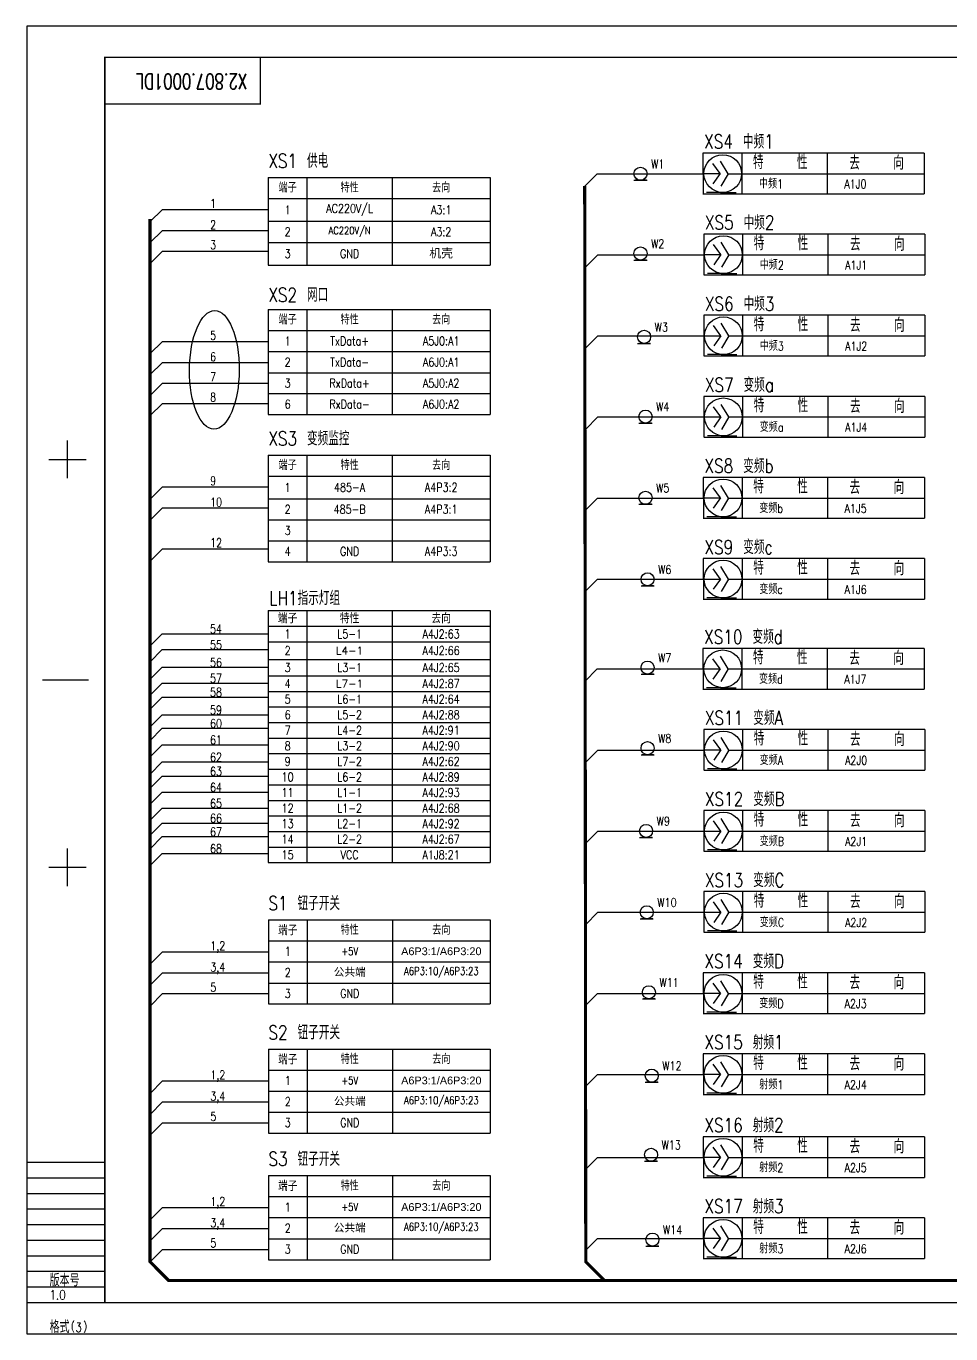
# Model space of a CAD drawing. Header units: millimetres. Extents: x 2141 to 3411, y 907 to 1899.
# Drawn here: x 2141.1 to 2438.2, y 1479 to 1899 of the extents above; entities that cross this region are included whole.
import ezdxf

# ---------------------------------------------------------------- set-up
doc = ezdxf.new("R2010")
doc.units = ezdxf.units.MM
doc.layers.add('1', color=7, linetype='Continuous')
doc.layers.add('粗', color=7, linetype='Continuous')
doc.styles.add('HZ', font='txt', dxfattribs={"width": 0.8, "bigfont": 'HZDX'})
doc.styles.add('L', font='romanc.shx', dxfattribs={"width": 0.8, "bigfont": 'HZDX.shx'})
doc.styles.add('R', font='romanc', dxfattribs={"width": 0.8, "bigfont": 'hzdx'})
doc.styles.get("Standard").update_dxf_attribs({"font": 'arial.ttf'})

# ---------------------------------------------------------------- blocks, each defined once
blk = doc.blocks.new('*T4')
at = {"color": 0, "linetype": 'ByBlock', "lineweight": -2, "transparency": 16777216}
for p, q in [((0, 0), (71.26, 0)), ((0, 0), (0, -28.09)), ((12.43, 0), (12.43, -28.09)), ((39.86, 0), (39.86, -28.09)), ((71.26, 0), (71.26, -28.09)), ((0, -6.73), (71.26, -6.73)), ((0, -14.01), (71.26, -14.01)), ((0, -20.82), (71.26, -20.82)), ((0, -28.09), (71.26, -28.09))]:
    blk.add_line(p, q, dxfattribs=at)
at = {"color": 0, "transparency": 16777216, "attachment_point": 5, "style": 'L'}
for s, insert, char_height, width in [('端子', (6.22, -3.37), 2.8, 9.4315), ('特性 ', (26.14, -3.37), 2.8, 24.4235), ('去向', (55.56, -3.37), 2.8, 28.4001), ('{\\Fromanc|c134;\\C256;AC220V/L}', (26.14, -10.37), 2.8067, 24.4235), ('1', (6.22, -10.37), 2.8, 9.4315), ('A3:1', (55.56, -10.37), 2.807, 28.4001), ('2', (6.22, -17.41), 2.8, 9.4315), ('{\\H0.875x;\\C256;AC220V/N}', (26.14, -17.41), 2.8, 24.4235), ('A3:2', (55.56, -17.41), 2.807, 28.4001), ('3', (6.22, -24.45), 2.8, 9.4315), ('GND', (26.14, -24.45), 2.8, 24.4235)]:
    blk.add_mtext(s, dxfattribs=dict(at, insert=insert, char_height=char_height, width=width))
at = {"color": 0, "transparency": 16777216, "insert": (55.56, -24.45), "char_height": 2.8, "width": 28.4001, "attachment_point": 5}
blk.add_mtext('{\\fSimSun|b0|i0|c134|p2;机壳}', dxfattribs=at)
blk = doc.blocks.new('*T8')
at = {"color": 0, "linetype": 'ByBlock', "lineweight": -2, "transparency": 16777216}
for p, q in [((0, 0), (71.26, 0)), ((0, 0), (0, -33.74)), ((12.43, 0), (12.43, -33.74)), ((39.86, 0), (39.86, -33.74)), ((71.26, 0), (71.26, -33.74)), ((0, -6.73), (71.26, -6.73)), ((0, -13.47), (71.26, -13.47)), ((0, -20.28), (71.26, -20.28)), ((0, -27.01), (71.26, -27.01)), ((0, -33.74), (71.26, -33.74))]:
    blk.add_line(p, q, dxfattribs=at)
at = {"color": 0, "transparency": 16777216, "attachment_point": 5, "style": 'L'}
for s, insert, char_height, width in [('端子', (6.22, -3.37), 2.8, 9.4315), ('特性 ', (26.14, -3.37), 2.8, 24.4235), ('去向', (55.56, -3.37), 2.8, 28.4001), ('1', (6.22, -10.1), 2.8, 9.4315), ('TxData+', (26.14, -10.1), 2.8, 24.4235), ('A5J0:A1', (55.56, -10.1), 2.807, 28.4001), ('2', (6.22, -16.87), 2.8, 9.4315), ('{\\C256;TxData-}', (26.14, -16.87), 2.8067, 24.4235), ('A6J0:A1', (55.56, -16.87), 2.807, 28.4001), ('3', (6.22, -23.64), 2.8, 9.4315), ('RxData+', (26.14, -23.64), 2.8, 24.4235), ('A5J0:A2', (55.56, -23.64), 2.8, 28.4001), ('6', (6.22, -30.38), 2.8, 9.4315), ('{\\C256;RxData-}', (26.14, -30.38), 2.8067, 24.4235), ('A6J0:A2', (55.56, -30.38), 2.8, 28.4001)]:
    blk.add_mtext(s, dxfattribs=dict(at, insert=insert, char_height=char_height, width=width))
blk = doc.blocks.new('*T9')
at = {"color": 0, "linetype": 'ByBlock', "lineweight": -2, "transparency": 16777216}
for p, q in [((0, 0), (71.26, 0)), ((0, 0), (0, -34.29)), ((12.43, 0), (12.43, -34.29)), ((39.86, 0), (39.86, -34.29)), ((71.26, 0), (71.26, -34.29)), ((0, -6.73), (71.26, -6.73)), ((0, -14.01), (71.26, -14.01)), ((0, -20.82), (71.26, -20.82)), ((0, -27.55), (71.26, -27.55)), ((0, -34.29), (71.26, -34.29))]:
    blk.add_line(p, q, dxfattribs=at)
at = {"color": 0, "transparency": 16777216, "attachment_point": 5, "style": 'L'}
for s, insert, char_height, width in [('端子', (6.22, -3.37), 2.8, 9.4315), ('特性 ', (26.14, -3.37), 2.8, 24.4235), ('去向', (55.56, -3.37), 2.8, 28.4001), ('1', (6.22, -10.37), 2.8, 9.4315), ('{\\C256;485-A}', (26.14, -10.37), 2.8067, 24.4235), ('A4P3:2', (55.56, -10.37), 2.807, 28.4001), ('2', (6.22, -17.41), 2.8, 9.4315), ('{\\C256;485-B}', (26.14, -17.41), 2.8067, 24.4235), ('A4P3:1', (55.56, -17.41), 2.807, 28.4001), ('3', (6.22, -24.19), 2.8, 9.4315), ('4', (6.22, -30.92), 2.8, 9.4315), ('{\\C256;GND}', (26.14, -30.92), 2.8067, 24.4235), ('A4P3:3', (55.56, -30.92), 2.8, 28.4001)]:
    blk.add_mtext(s, dxfattribs=dict(at, insert=insert, char_height=char_height, width=width))
blk = doc.blocks.new('*T10')
at = {"color": 0, "linetype": 'ByBlock', "lineweight": -2, "transparency": 16777216}
for p, q in [((0, 0), (71.26, 0)), ((0, 0), (0, -27.01)), ((12.43, 0), (12.43, -27.01)), ((39.86, 0), (39.86, -27.01)), ((71.26, 0), (71.26, -27.01)), ((0, -6.73), (71.26, -6.73)), ((0, -13.47), (71.26, -13.47)), ((0, -20.28), (71.26, -20.28)), ((0, -27.01), (71.26, -27.01))]:
    blk.add_line(p, q, dxfattribs=at)
at = {"color": 0, "transparency": 16777216, "attachment_point": 5, "style": 'L'}
for s, insert, char_height, width in [('{\\fSimSun|b0|i0|c134|p2;端子}', (6.22, -3.37), 2.8, 9.4315), ('特性 ', (26.14, -3.37), 2.8, 24.4235), ('去向', (55.56, -3.37), 2.8, 28.4001), ('1', (6.22, -10.1), 2.8, 9.4315), ('{\\H0.875x;\\C256;+5V}', (26.14, -10.1), 2.8, 24.4235), ('2', (6.22, -16.87), 2.8, 9.4315), ('A6P3:10/A6P3:23', (55.56, -16.87), 2.5, 28.4001), ('3', (6.22, -23.64), 2.8, 9.4315), ('GND', (26.14, -23.64), 2.8, 24.4235)]:
    blk.add_mtext(s, dxfattribs=dict(at, insert=insert, char_height=char_height, width=width))
at = {"color": 0, "transparency": 16777216, "char_height": 2.5, "attachment_point": 5}
for s, insert, width in [('A6P3:1/A6P3:20', (55.56, -10.1), 28.4001), ('{\\fSimSun|b0|i0|c134|p2;\\C256;公共端}', (26.14, -16.87), 24.4235)]:
    blk.add_mtext(s, dxfattribs=dict(at, insert=insert, width=width))
blk = doc.blocks.new('*T13')
at = {"color": 0, "linetype": 'ByBlock', "lineweight": -2, "transparency": 16777216}
for p, q in [((0, 0), (71.26, 0)), ((0, 0), (0, -27.01)), ((12.43, 0), (12.43, -27.01)), ((39.86, 0), (39.86, -27.01)), ((71.26, 0), (71.26, -27.01)), ((0, -6.73), (71.26, -6.73)), ((0, -13.47), (71.26, -13.47)), ((0, -20.28), (71.26, -20.28)), ((0, -27.01), (71.26, -27.01))]:
    blk.add_line(p, q, dxfattribs=at)
at = {"color": 0, "transparency": 16777216, "attachment_point": 5, "style": 'L'}
for s, insert, char_height, width in [('{\\fSimSun|b0|i0|c134|p2;端子}', (6.22, -3.37), 2.8, 9.4315), ('特性 ', (26.14, -3.37), 2.8, 24.4235), ('去向', (55.56, -3.37), 2.8, 28.4001), ('1', (6.22, -10.1), 2.8, 9.4315), ('{\\H0.875x;\\C256;+5V}', (26.14, -10.1), 2.8, 24.4235), ('2', (6.22, -16.87), 2.8, 9.4315), ('A6P3:10/A6P3:23', (55.56, -16.87), 2.5, 28.4001), ('3', (6.22, -23.64), 2.8, 9.4315), ('GND', (26.14, -23.64), 2.8, 24.4235)]:
    blk.add_mtext(s, dxfattribs=dict(at, insert=insert, char_height=char_height, width=width))
at = {"color": 0, "transparency": 16777216, "char_height": 2.5, "attachment_point": 5}
for s, insert, width in [('A6P3:1/A6P3:20', (55.56, -10.1), 28.4001), ('{\\fSimSun|b0|i0|c134|p2;\\C256;公共端}', (26.14, -16.87), 24.4235)]:
    blk.add_mtext(s, dxfattribs=dict(at, insert=insert, width=width))
blk = doc.blocks.new('*T14')
at = {"color": 0, "linetype": 'ByBlock', "lineweight": -2, "transparency": 16777216}
for p, q in [((0, 0), (71.26, 0)), ((0, 0), (0, -27.01)), ((12.43, 0), (12.43, -27.01)), ((39.86, 0), (39.86, -27.01)), ((71.26, 0), (71.26, -27.01)), ((0, -6.73), (71.26, -6.73)), ((0, -13.47), (71.26, -13.47)), ((0, -20.28), (71.26, -20.28)), ((0, -27.01), (71.26, -27.01))]:
    blk.add_line(p, q, dxfattribs=at)
at = {"color": 0, "transparency": 16777216, "attachment_point": 5, "style": 'L'}
for s, insert, char_height, width in [('{\\fSimSun|b0|i0|c134|p2;端子}', (6.22, -3.37), 2.8, 9.4315), ('特性 ', (26.14, -3.37), 2.8, 24.4235), ('去向', (55.56, -3.37), 2.8, 28.4001), ('1', (6.22, -10.1), 2.8, 9.4315), ('{\\H0.875x;\\C256;+5V}', (26.14, -10.1), 2.8, 24.4235), ('2', (6.22, -16.87), 2.8, 9.4315), ('A6P3:10/A6P3:23', (55.56, -16.87), 2.5, 28.4001), ('3', (6.22, -23.64), 2.8, 9.4315), ('GND', (26.14, -23.64), 2.8, 24.4235)]:
    blk.add_mtext(s, dxfattribs=dict(at, insert=insert, char_height=char_height, width=width))
at = {"color": 0, "transparency": 16777216, "char_height": 2.5, "attachment_point": 5}
for s, insert, width in [('A6P3:1/A6P3:20', (55.56, -10.1), 28.4001), ('{\\fSimSun|b0|i0|c134|p2;\\C256;公共端}', (26.14, -16.87), 24.4235)]:
    blk.add_mtext(s, dxfattribs=dict(at, insert=insert, width=width))
blk = doc.blocks.new('*T19')
at = {"layer": '粗', "color": 0, "linetype": 'ByBlock', "lineweight": -2, "transparency": 16777216}
for p, q in [((0, 0), (71.26, 0)), ((0, 0), (0, -80.93)), ((12.43, 0), (12.43, -80.93)), ((39.86, 0), (39.86, -80.93)), ((71.26, 0), (71.26, -80.93)), ((0, -5), (71.26, -5)), ((0, -10), (71.26, -10)), ((0, -15.65), (71.26, -15.65)), ((0, -20.93), (71.26, -20.93)), ((0, -25.93), (71.26, -25.93)), ((0, -30.93), (71.26, -30.93)), ((0, -35.93), (71.26, -35.93)), ((0, -40.93), (71.26, -40.93)), ((0, -45.93), (71.26, -45.93)), ((0, -50.93), (71.26, -50.93)), ((0, -55.93), (71.26, -55.93)), ((0, -60.93), (71.26, -60.93)), ((0, -65.93), (71.26, -65.93)), ((0, -70.93), (71.26, -70.93)), ((0, -75.93), (71.26, -75.93)), ((0, -80.93), (71.26, -80.93))]:
    blk.add_line(p, q, dxfattribs=at)
at = {"layer": '粗', "color": 0, "transparency": 16777216, "attachment_point": 5, "style": 'L'}
for s, insert, char_height, width in [('{\\fSimSun|b0|i0|c134|p2;端子}', (6.22, -2.5), 2.8067, 11.4315), ('{\\fSimSun|b0|i0|c134|p2;特性}', (26.14, -2.5), 2.8067, 26.4235), ('{\\fSimSun|b0|i0|c134|p2;去向}', (55.56, -2.5), 2.8067, 30.4001), ('1', (6.22, -7.5), 2.81, 11.4315), ('L5-1', (26.14, -7.5), 2.807, 26.4235), ('A4J2:63', (55.56, -7.5), 2.8, 30.4001), ('2', (6.22, -12.83), 2.81, 11.4315), ('A4J2:66', (55.56, -12.83), 2.807, 30.4001), ('3', (6.22, -18.29), 2.81, 11.4315), ('L3-1', (26.14, -18.29), 2.807, 26.4235), ('A4J2:65', (55.56, -18.29), 2.8, 30.4001), ('4', (6.22, -23.43), 2.81, 11.4315), ('A4J2:87', (55.56, -23.43), 2.807, 30.4001), ('5', (6.22, -28.43), 2.81, 11.4315), ('L6-1', (26.14, -28.43), 2.807, 26.4235), ('A4J2:64', (55.56, -28.43), 2.807, 30.4001), ('6', (6.22, -33.43), 2.81, 11.4315), ('L5-2', (26.14, -33.43), 2.807, 26.4235), ('A4J2:88', (55.56, -33.43), 2.807, 30.4001), ('7', (6.22, -38.43), 2.81, 11.4315), ('L4-2', (26.14, -38.43), 2.807, 26.4235), ('A4J2:91', (55.56, -38.43), 2.807, 30.4001), ('8', (6.22, -43.43), 2.81, 11.4315), ('L3-2', (26.14, -43.43), 2.807, 26.4235), ('A4J2:90', (55.56, -43.43), 2.807, 30.4001), ('9', (6.22, -48.43), 2.81, 11.4315), ('L7-2', (26.14, -48.43), 2.807, 26.4235), ('A4J2:62', (55.56, -48.43), 2.807, 30.4001), ('10', (6.22, -53.43), 2.807, 11.4315), ('L6-2', (26.14, -53.43), 2.807, 26.4235), ('A4J2:89', (55.56, -53.43), 2.807, 30.4001), ('11', (6.22, -58.43), 2.807, 11.4315), ('L1-1', (26.14, -58.43), 2.807, 26.4235), ('A4J2:93', (55.56, -58.43), 2.807, 30.4001), ('12', (6.22, -63.43), 2.807, 11.4315), ('L1-2', (26.14, -63.43), 2.807, 26.4235), ('A4J2:68', (55.56, -63.43), 2.807, 30.4001), ('13', (6.22, -68.43), 2.807, 11.4315), ('L2-1', (26.14, -68.43), 2.807, 26.4235), ('A4J2:92', (55.56, -68.43), 2.807, 30.4001), ('14', (6.22, -73.43), 2.807, 11.4315), ('L2-2', (26.14, -73.43), 2.807, 26.4235), ('A4J2:67', (55.56, -73.43), 2.807, 30.4001), ('15', (6.22, -78.43), 2.807, 11.4315), ('VCC', (26.14, -78.43), 2.807, 26.4235), ('A1J8:21', (55.56, -78.43), 2.807, 30.4001)]:
    blk.add_mtext(s, dxfattribs=dict(at, insert=insert, char_height=char_height, width=width))
at = {"layer": '粗', "color": 0, "transparency": 16777216, "char_height": 2.45, "width": 26.4235, "attachment_point": 5}
for s, insert in [('{\\Fromanc|c134;L4-1}', (26.14, -12.83)), ('{\\Fromanc|c134;L7-1}', (26.14, -23.43))]:
    blk.add_mtext(s, dxfattribs=dict(at, insert=insert))

msp = doc.modelspace()

# ---------------------------------------------------------------- linework, layer by layer
for p, q in [((2429.598, 1858.191), (2358.562, 1858.191)), ((2358.572, 1858.191), (2358.632, 1845.179)), ((2371.034, 1858.191), (2371.034, 1845.142)), ((2398.457, 1858.191), (2398.457, 1845.142)), ((2429.598, 1858.191), (2429.598, 1845.142)), ((2364.126, 1851.621), (2361.72, 1854.876)), ((2366.666, 1851.579), (2364.197, 1855.638)), ((2324.566, 1851.582), (2358.602, 1851.582)), ((2336.399, 1849.473), (2340.6, 1849.473)), ((2340.432, 1849.473), (2336.809, 1849.473)), ((2338.501, 1849.473), (2340.432, 1849.473)), ((2358.602, 1851.621), (2364.126, 1851.621)), ((2364.126, 1851.621), (2361.775, 1848.333)), ((2366.666, 1851.579), (2364.283, 1847.598)), ((2366.666, 1851.579), (2429.598, 1851.579)), ((2358.562, 1845.142), (2429.598, 1845.142)), ((2184.857, 1840.11), (2218.894, 1840.11)), ((2184.857, 1833.376), (2218.894, 1833.376)), ((2429.83, 1832.145), (2358.794, 1832.145)), ((2358.803, 1832.145), (2358.864, 1819.134)), ((2371.265, 1832.145), (2371.265, 1819.097)), ((2398.689, 1832.145), (2398.689, 1819.097)), ((2429.83, 1832.145), (2429.83, 1819.097)), ((2364.358, 1825.576), (2361.952, 1828.83)), ((2366.897, 1825.534), (2364.429, 1829.593)), ((2184.857, 1826.643), (2218.894, 1826.643)), ((2324.798, 1825.537), (2358.834, 1825.537)), ((2336.399, 1823.853), (2340.6, 1823.853)), ((2340.432, 1823.853), (2336.809, 1823.853)), ((2338.501, 1823.853), (2340.432, 1823.853)), ((2358.834, 1825.576), (2364.358, 1825.576)), ((2364.358, 1825.576), (2362.006, 1822.288)), ((2366.897, 1825.534), (2364.515, 1821.552)), ((2366.897, 1825.534), (2429.83, 1825.534)), ((2358.794, 1819.097), (2429.83, 1819.097)), ((2429.83, 1806.1), (2358.794, 1806.1)), ((2358.803, 1806.1), (2358.864, 1793.089)), ((2371.265, 1806.1), (2371.265, 1793.052)), ((2398.689, 1806.1), (2398.689, 1793.052)), ((2429.83, 1806.1), (2429.83, 1793.052)), ((2364.358, 1799.531), (2361.952, 1802.785)), ((2366.897, 1799.489), (2364.429, 1803.548)), ((2184.857, 1797.723), (2218.894, 1797.723)), ((2324.798, 1799.492), (2358.834, 1799.492)), ((2358.834, 1799.531), (2364.358, 1799.531)), ((2364.358, 1799.531), (2362.006, 1796.243)), ((2366.897, 1799.489), (2364.515, 1795.507)), ((2366.897, 1799.489), (2429.83, 1799.489)), ((2337.544, 1797.089), (2341.745, 1797.089)), ((2341.577, 1797.089), (2337.954, 1797.089)), ((2339.645, 1797.089), (2341.577, 1797.089)), ((2184.857, 1790.99), (2218.894, 1790.99)), ((2358.794, 1793.052), (2429.83, 1793.052)), ((2184.857, 1784.257), (2218.894, 1784.257)), ((2184.857, 1777.796), (2218.894, 1777.796)), ((2429.83, 1780.053), (2358.794, 1780.053)), ((2358.803, 1780.053), (2358.864, 1767.041)), ((2364.358, 1773.483), (2361.952, 1776.738)), ((2366.897, 1773.442), (2364.429, 1777.501)), ((2371.265, 1780.053), (2371.265, 1767.004)), ((2398.689, 1780.053), (2398.689, 1767.004)), ((2429.83, 1780.053), (2429.83, 1767.004)), ((2324.798, 1773.444), (2358.834, 1773.444)), ((2358.834, 1773.483), (2364.358, 1773.483)), ((2364.358, 1773.483), (2362.006, 1770.196)), ((2366.897, 1773.442), (2364.515, 1769.46)), ((2366.897, 1773.442), (2429.83, 1773.442)), ((2338.002, 1771.468), (2342.203, 1771.468)), ((2342.034, 1771.468), (2338.412, 1771.468)), ((2340.103, 1771.468), (2342.034, 1771.468)), ((2358.794, 1767.004), (2429.83, 1767.004)), ((2429.695, 1754.005), (2358.658, 1754.005)), ((2358.668, 1754.005), (2358.729, 1740.993)), ((2366.762, 1747.394), (2364.294, 1751.453)), ((2371.13, 1754.005), (2371.13, 1740.956)), ((2398.554, 1754.005), (2398.554, 1740.956)), ((2429.695, 1754.005), (2429.695, 1740.956)), ((2184.857, 1750.978), (2218.894, 1750.978)), ((2324.662, 1747.396), (2358.699, 1747.396)), ((2358.699, 1747.435), (2364.222, 1747.435)), ((2364.222, 1747.435), (2361.816, 1750.69)), ((2364.222, 1747.435), (2361.871, 1744.147)), ((2366.762, 1747.394), (2364.379, 1743.412)), ((2366.762, 1747.394), (2429.695, 1747.394)), ((2184.857, 1744.245), (2218.894, 1744.245)), ((2338.002, 1745.391), (2342.203, 1745.391)), ((2342.034, 1745.391), (2338.412, 1745.391)), ((2340.103, 1745.391), (2342.034, 1745.391)), ((2358.658, 1740.956), (2429.695, 1740.956)), ((2184.857, 1731.051), (2218.894, 1731.051)), ((2429.695, 1727.958), (2358.658, 1727.958)), ((2358.668, 1727.958), (2358.729, 1714.946)), ((2371.13, 1727.958), (2371.13, 1714.909)), ((2398.554, 1727.958), (2398.554, 1714.909)), ((2429.695, 1727.958), (2429.695, 1714.909)), ((2364.222, 1721.388), (2361.816, 1724.643)), ((2366.762, 1721.347), (2364.294, 1725.406)), ((2324.662, 1721.349), (2358.699, 1721.349)), ((2338.681, 1719.205), (2342.883, 1719.205)), ((2342.714, 1719.205), (2339.092, 1719.205)), ((2340.783, 1719.205), (2342.714, 1719.205)), ((2358.699, 1721.388), (2364.222, 1721.388)), ((2364.222, 1721.388), (2361.871, 1718.1)), ((2366.762, 1721.347), (2364.379, 1717.365)), ((2366.762, 1721.347), (2429.695, 1721.347)), ((2358.658, 1714.909), (2429.695, 1714.909)), ((2184.84, 1703.811), (2218.877, 1703.811)), ((2184.84, 1698.723), (2218.877, 1698.723)), ((2429.598, 1699.12), (2358.562, 1699.12)), ((2358.572, 1699.12), (2358.632, 1686.108)), ((2371.034, 1699.12), (2371.034, 1686.071)), ((2398.457, 1699.12), (2398.457, 1686.071)), ((2429.598, 1699.12), (2429.598, 1686.071)), ((2184.84, 1693.074), (2218.877, 1693.074)), ((2364.126, 1692.55), (2361.72, 1695.805)), ((2366.666, 1692.509), (2364.197, 1696.568)), ((2324.566, 1692.511), (2358.602, 1692.511)), ((2338.681, 1690.84), (2342.883, 1690.84)), ((2342.714, 1690.84), (2339.092, 1690.84)), ((2340.783, 1690.84), (2342.714, 1690.84)), ((2358.602, 1692.55), (2364.126, 1692.55)), ((2364.126, 1692.55), (2361.775, 1689.263)), ((2366.666, 1692.509), (2364.283, 1688.527)), ((2366.666, 1692.509), (2429.598, 1692.509)), ((2184.84, 1687.964), (2218.877, 1687.964)), ((2358.562, 1686.071), (2429.598, 1686.071)), ((2184.84, 1683.491), (2218.877, 1683.491)), ((2184.84, 1677.784), (2218.877, 1677.784)), ((2184.84, 1673.471), (2218.877, 1673.471)), ((2429.83, 1673.075), (2358.794, 1673.075)), ((2358.803, 1673.075), (2358.864, 1660.063)), ((2371.265, 1673.075), (2371.265, 1660.026)), ((2398.689, 1673.075), (2398.689, 1660.026)), ((2429.83, 1673.075), (2429.83, 1660.026)), ((2184.84, 1668.176), (2218.877, 1668.176)), ((2364.358, 1666.505), (2361.952, 1669.76)), ((2366.897, 1666.464), (2364.429, 1670.523)), ((2324.798, 1666.466), (2358.834, 1666.466)), ((2338.657, 1664.971), (2342.859, 1664.971)), ((2342.69, 1664.971), (2339.068, 1664.971)), ((2340.759, 1664.971), (2342.69, 1664.971)), ((2358.834, 1666.505), (2364.358, 1666.505)), ((2364.358, 1666.505), (2362.006, 1663.217)), ((2366.897, 1666.464), (2364.515, 1662.482)), ((2366.897, 1666.464), (2429.83, 1666.464)), ((2184.84, 1662.643), (2218.877, 1662.643)), ((2358.794, 1660.026), (2429.83, 1660.026)), ((2184.84, 1658.081), (2218.877, 1658.081)), ((2184.84, 1652.955), (2218.877, 1652.955)), ((2184.84, 1647.825), (2218.877, 1647.825)), ((2429.83, 1647.03), (2358.794, 1647.03)), ((2358.803, 1647.03), (2358.864, 1634.018)), ((2371.265, 1647.03), (2371.265, 1633.981)), ((2398.689, 1647.03), (2398.689, 1633.981)), ((2429.83, 1647.03), (2429.83, 1633.981)), ((2184.84, 1643.034), (2218.877, 1643.034)), ((2364.358, 1640.46), (2361.952, 1643.715)), ((2366.897, 1640.419), (2364.429, 1644.478)), ((2184.84, 1638.654), (2218.877, 1638.654)), ((2324.798, 1640.421), (2358.834, 1640.421)), ((2338.194, 1638.396), (2342.396, 1638.396)), ((2342.227, 1638.396), (2338.605, 1638.396)), ((2340.296, 1638.396), (2342.227, 1638.396)), ((2358.834, 1640.46), (2364.358, 1640.46)), ((2364.358, 1640.46), (2362.006, 1637.172)), ((2366.897, 1640.419), (2364.515, 1636.437)), ((2366.897, 1640.419), (2429.83, 1640.419)), ((2358.794, 1633.981), (2429.83, 1633.981)), ((2184.84, 1633.259), (2218.877, 1633.259)), ((2429.83, 1620.983), (2358.794, 1620.983)), ((2358.803, 1620.983), (2358.864, 1607.971)), ((2364.358, 1614.413), (2361.952, 1617.668)), ((2366.897, 1614.371), (2364.429, 1618.43)), ((2371.265, 1620.983), (2371.265, 1607.934)), ((2398.689, 1620.983), (2398.689, 1607.934)), ((2429.83, 1620.983), (2429.83, 1607.934)), ((2324.798, 1614.374), (2358.834, 1614.374)), ((2358.834, 1614.413), (2364.358, 1614.413)), ((2364.358, 1614.413), (2362.006, 1611.125)), ((2366.897, 1614.371), (2364.515, 1610.389)), ((2366.897, 1614.371), (2429.83, 1614.371)), ((2338.414, 1612.263), (2342.615, 1612.263)), ((2342.447, 1612.263), (2338.824, 1612.263)), ((2340.516, 1612.263), (2342.447, 1612.263)), ((2358.794, 1607.934), (2429.83, 1607.934)), ((2184.903, 1601.695), (2218.94, 1601.695)), ((2184.903, 1594.962), (2218.94, 1594.962)), ((2429.695, 1594.934), (2358.658, 1594.934)), ((2358.668, 1594.934), (2358.729, 1581.923)), ((2366.762, 1588.323), (2364.294, 1592.382)), ((2371.13, 1594.934), (2371.13, 1581.886)), ((2398.554, 1594.934), (2398.554, 1581.886)), ((2429.695, 1594.934), (2429.695, 1581.886)), ((2184.903, 1588.228), (2218.94, 1588.228)), ((2324.662, 1588.326), (2358.699, 1588.326)), ((2358.699, 1588.365), (2364.222, 1588.365)), ((2364.222, 1588.365), (2361.816, 1591.619)), ((2364.222, 1588.365), (2361.871, 1585.077)), ((2366.762, 1588.323), (2364.379, 1584.341)), ((2366.762, 1588.323), (2429.695, 1588.323)), ((2339.096, 1586.588), (2343.298, 1586.588)), ((2343.129, 1586.588), (2339.507, 1586.588)), ((2341.198, 1586.588), (2343.129, 1586.588)), ((2358.658, 1581.886), (2429.695, 1581.886)), ((2429.695, 1568.887), (2358.658, 1568.887)), ((2358.668, 1568.887), (2358.729, 1555.876)), ((2371.13, 1568.887), (2371.13, 1555.838)), ((2398.554, 1568.887), (2398.554, 1555.838)), ((2429.695, 1568.887), (2429.695, 1555.838)), ((2364.222, 1562.317), (2361.816, 1565.572)), ((2366.762, 1562.276), (2364.294, 1566.335)), ((2184.903, 1560.201), (2218.94, 1560.201)), ((2324.662, 1562.279), (2358.699, 1562.279)), ((2340.008, 1559.782), (2344.21, 1559.782)), ((2344.041, 1559.782), (2340.419, 1559.782)), ((2342.11, 1559.782), (2344.041, 1559.782)), ((2358.699, 1562.317), (2364.222, 1562.317)), ((2364.222, 1562.317), (2361.871, 1559.03)), ((2366.762, 1562.276), (2364.379, 1558.294)), ((2366.762, 1562.276), (2429.695, 1562.276)), ((2358.658, 1555.838), (2429.695, 1555.838)), ((2184.903, 1553.467), (2218.94, 1553.467)), ((2184.903, 1546.734), (2218.94, 1546.734)), ((2429.695, 1542.261), (2358.658, 1542.261)), ((2358.668, 1542.261), (2358.729, 1529.249)), ((2371.13, 1542.261), (2371.13, 1529.212)), ((2398.554, 1542.261), (2398.554, 1529.212)), ((2429.695, 1542.261), (2429.695, 1529.212)), ((2364.222, 1535.691), (2361.816, 1538.946)), ((2366.762, 1535.65), (2364.294, 1539.708)), ((2324.662, 1535.652), (2358.699, 1535.652)), ((2339.779, 1534.39), (2343.981, 1534.39)), ((2343.812, 1534.39), (2340.19, 1534.39)), ((2341.881, 1534.39), (2343.812, 1534.39)), ((2358.699, 1535.691), (2364.222, 1535.691)), ((2364.222, 1535.691), (2361.871, 1532.403)), ((2366.762, 1535.65), (2364.379, 1531.668)), ((2366.762, 1535.65), (2429.695, 1535.65)), ((2358.658, 1529.212), (2429.695, 1529.212)), ((2184.903, 1519.558), (2218.94, 1519.558)), ((2429.695, 1516.213), (2358.658, 1516.213)), ((2358.668, 1516.213), (2358.729, 1503.202)), ((2371.13, 1516.213), (2371.13, 1503.165)), ((2398.554, 1516.213), (2398.554, 1503.165)), ((2429.695, 1516.213), (2429.695, 1503.165)), ((2184.903, 1512.825), (2218.94, 1512.825)), ((2364.222, 1509.644), (2361.816, 1512.898)), ((2366.762, 1509.602), (2364.294, 1513.661)), ((2324.662, 1509.605), (2358.699, 1509.605)), ((2358.699, 1509.644), (2364.222, 1509.644)), ((2364.222, 1509.644), (2361.871, 1506.356)), ((2366.762, 1509.602), (2364.379, 1505.62)), ((2366.762, 1509.602), (2429.695, 1509.602)), ((2184.903, 1506.091), (2218.94, 1506.091)), ((2340.231, 1507.128), (2344.433, 1507.128)), ((2344.264, 1507.128), (2340.642, 1507.128)), ((2342.333, 1507.128), (2344.264, 1507.128)), ((2358.658, 1503.165), (2429.695, 1503.165))]:
    msp.add_line(p, q)
at = {"color": 7}
for p, q in [((2324.566, 1851.582), (2320.566, 1847.582)), ((2184.857, 1840.11), (2180.857, 1836.11)), ((2184.857, 1833.376), (2180.857, 1829.376)), ((2184.857, 1826.643), (2180.857, 1822.643)), ((2324.798, 1825.537), (2320.798, 1821.537)), ((2184.857, 1797.723), (2180.857, 1793.723)), ((2324.798, 1799.492), (2320.798, 1795.492)), ((2184.857, 1790.99), (2180.857, 1786.99)), ((2184.857, 1784.257), (2180.857, 1780.257)), ((2184.857, 1777.796), (2180.857, 1773.796)), ((2324.798, 1773.444), (2320.798, 1769.444)), ((2154.246, 1765.91), (2154.246, 1753.747)), ((2148.391, 1759.828), (2160.335, 1759.828)), ((2184.857, 1750.978), (2180.857, 1746.978)), ((2324.662, 1747.396), (2320.662, 1743.396)), ((2184.857, 1744.245), (2180.857, 1740.245)), ((2184.857, 1731.051), (2180.857, 1727.051)), ((2324.662, 1721.349), (2320.662, 1717.349)), ((2184.84, 1703.811), (2180.84, 1699.811)), ((2184.84, 1698.723), (2180.84, 1694.723)), ((2184.84, 1693.074), (2180.84, 1689.074)), ((2146.315, 1689.051), (2161.111, 1689.051)), ((2324.566, 1692.511), (2320.566, 1688.511)), ((2184.84, 1687.964), (2180.84, 1683.964)), ((2184.84, 1683.491), (2180.84, 1679.491)), ((2184.84, 1677.784), (2180.84, 1673.784)), ((2184.84, 1673.471), (2180.84, 1669.471)), ((2184.84, 1668.176), (2180.84, 1664.176)), ((2324.798, 1666.466), (2320.798, 1662.466)), ((2184.84, 1662.643), (2180.84, 1658.643)), ((2184.84, 1658.081), (2180.84, 1654.081)), ((2184.84, 1652.955), (2180.84, 1648.955)), ((2184.84, 1647.825), (2180.84, 1643.825)), ((2184.84, 1643.033), (2180.84, 1639.033)), ((2184.84, 1638.654), (2180.84, 1634.654)), ((2324.798, 1640.421), (2320.798, 1636.421)), ((2154.246, 1634.891), (2154.246, 1622.728)), ((2184.84, 1633.259), (2180.84, 1629.259)), ((2148.391, 1628.81), (2160.335, 1628.81)), ((2324.798, 1614.374), (2320.798, 1610.374)), ((2184.903, 1601.695), (2180.903, 1597.695)), ((2184.903, 1594.962), (2180.903, 1590.962)), ((2184.903, 1588.228), (2180.903, 1584.228)), ((2324.662, 1588.326), (2320.662, 1584.326)), ((2184.903, 1560.201), (2180.903, 1556.201)), ((2324.662, 1562.279), (2320.662, 1558.279)), ((2184.903, 1553.467), (2180.903, 1549.467)), ((2184.903, 1546.734), (2180.903, 1542.734)), ((2166.341, 1533.965), (2141.341, 1533.965)), ((2324.662, 1535.652), (2320.662, 1531.652)), ((2166.341, 1528.949), (2141.341, 1528.949)), ((2166.341, 1523.965), (2141.341, 1523.965)), ((2166.341, 1518.965), (2141.341, 1518.965)), ((2184.903, 1519.558), (2180.903, 1515.558)), ((2166.341, 1513.949), (2141.341, 1513.949)), ((2184.903, 1512.825), (2180.903, 1508.825)), ((2166.341, 1508.965), (2141.341, 1508.965)), ((2324.662, 1509.605), (2320.662, 1505.605)), ((2166.341, 1503.965), (2141.341, 1503.965)), ((2166.341, 1503.965), (2166.341, 1503.965)), ((2184.903, 1506.091), (2180.903, 1502.091)), ((2166.341, 1498.949), (2141.341, 1498.949)), ((2166.341, 1493.965), (2141.341, 1493.965))]:
    msp.add_line(p, q, dxfattribs=at)
msp.add_lwpolyline([(2735.341, 1478.965), (2735.341, 1898.965), (2141.341, 1898.965), (2141.341, 1478.965)], close=True, dxfattribs=at)
at = {"color": 7, "const_width": 0.5}
msp.add_lwpolyline([(2725.341, 1488.965), (2725.341, 1888.965), (2166.341, 1888.965), (2166.341, 1488.965)], close=True, dxfattribs=at)
for points in [[(2216.341, 1888.965), (2216.341, 1873.965), (2166.341, 1873.965)], [(2166.723, 1488.967), (2141.341, 1488.967)]]:
    msp.add_lwpolyline(points, dxfattribs=at)
for centre in [(2338.5, 1851.574), (2338.5, 1825.954), (2339.645, 1799.189), (2340.103, 1773.569), (2340.103, 1747.491), (2340.782, 1721.306), (2340.782, 1692.941), (2340.759, 1667.071), (2340.295, 1640.497), (2340.515, 1614.364), (2341.198, 1588.689), (2342.11, 1561.883), (2341.881, 1536.491), (2342.333, 1509.228)]:
    msp.add_circle(centre, 2.101)
msp.add_ellipse((2201.567, 1788.56), major_axis=(0.127, 19.056), ratio=0.4196001)
at = {"color": 7}
msp.add_trace([(2166.205, 1489.033), (2166.205, 1488.733), (2166.723, 1489.033), (2166.723, 1488.733)], dxfattribs=at)
at = {"layer": '1', "linetype": 'Continuous'}
for p, q in [((2364.744, 1845.56), (2359.746, 1845.56)), ((2364.232, 1845.56), (2369.23, 1845.56)), ((2364.975, 1819.515), (2359.977, 1819.515)), ((2364.464, 1819.515), (2369.462, 1819.515)), ((2364.975, 1793.47), (2359.977, 1793.47)), ((2364.464, 1793.47), (2369.462, 1793.47)), ((2364.975, 1767.423), (2359.977, 1767.423)), ((2364.464, 1767.423), (2369.462, 1767.423)), ((2364.84, 1741.375), (2359.842, 1741.375)), ((2364.328, 1741.375), (2369.326, 1741.375)), ((2364.84, 1715.328), (2359.842, 1715.328)), ((2364.328, 1715.328), (2369.326, 1715.328)), ((2364.744, 1686.49), (2359.746, 1686.49)), ((2364.232, 1686.49), (2369.23, 1686.49)), ((2364.975, 1660.445), (2359.977, 1660.445)), ((2364.464, 1660.445), (2369.462, 1660.445)), ((2364.975, 1634.4), (2359.977, 1634.4)), ((2364.464, 1634.4), (2369.462, 1634.4)), ((2364.975, 1608.352), (2359.977, 1608.352)), ((2364.464, 1608.352), (2369.462, 1608.352)), ((2364.84, 1582.304), (2359.842, 1582.304)), ((2364.328, 1582.304), (2369.326, 1582.304)), ((2364.84, 1556.257), (2359.842, 1556.257)), ((2364.328, 1556.257), (2369.326, 1556.257)), ((2364.84, 1529.631), (2359.842, 1529.631)), ((2364.328, 1529.631), (2369.326, 1529.631)), ((2364.84, 1503.583), (2359.842, 1503.583)), ((2364.328, 1503.583), (2369.326, 1503.583))]:
    msp.add_line(p, q, dxfattribs=at)
at = {"layer": '1', "color": 7, "linetype": 'Continuous', "const_width": 1}
for points in [[(2320.566, 1847.582), (2320.905, 1502.091), (2326.905, 1496.091)], [(2180.903, 1837.015), (2180.903, 1502.091), (2186.903, 1496.091), (2471.065, 1496.091)]]:
    msp.add_lwpolyline(points, dxfattribs=at)
at = {"layer": '1', "linetype": 'Continuous'}
for centre in [(2364.915, 1851.62), (2365.147, 1825.574), (2365.147, 1799.529), (2365.147, 1773.482), (2365.012, 1747.434), (2365.012, 1721.387), (2364.915, 1692.549), (2365.147, 1666.504), (2365.147, 1640.459), (2365.147, 1614.412), (2365.012, 1588.364), (2365.012, 1562.316), (2365.012, 1535.69), (2365.012, 1509.643)]:
    msp.add_circle(centre, 6.062, dxfattribs=at)

# ---------------------------------------------------------------- block references
for name, p in [('*T4', (2218.894, 1850.334)), ('*T8', (2218.894, 1807.948)), ('*T9', (2218.894, 1761.203)), ('*T19', (2218.877, 1711.242)), ('*T10', (2218.94, 1611.92)), ('*T13', (2218.94, 1570.425)), ('*T14', (2218.94, 1529.783))]:
    msp.add_blockref(name, p)

# ---------------------------------------------------------------- texts
at = {"style": 'L', "width": 0.7}
msp.add_text('X2.807.0001DL', height=5, rotation=180, dxfattribs=at).set_placement((2212.14, 1883.701))
at = {"width": 0.8}
for s, height, style, p in [('XS4 中频1', 4.4906, 'HZ', (2358.952, 1859.662)), ('XS1 供电', 4.4906, 'HZ', (2218.894, 1853.441)), (' 特   性', 4.4906, 'HZ', (2371.424, 1853.051)), (' 去   向', 4.4906, 'HZ', (2402.375, 1852.841)), ('W1', 2.8066, 'R', (2341.909, 1853.297)), ('中频1', 2.8066, 'R', (2376.559, 1846.865)), ('A1J0', 2.8066, 'R', (2403.982, 1846.865)), ('1', 2.807, 'R', (2200.212, 1840.632)), ('2', 2.807, 'R', (2200.212, 1833.771)), ('XS5 中频2', 4.4906, 'HZ', (2359.184, 1833.617)), (' 特   性', 4.4906, 'HZ', (2371.655, 1827.006)), (' 去   向', 4.4906, 'HZ', (2402.606, 1826.796)), ('3', 2.807, 'R', (2200.212, 1827.302)), ('W2', 2.8066, 'R', (2341.909, 1827.677)), ('中频2', 2.8066, 'R', (2376.79, 1820.82)), ('A1J1', 2.8066, 'R', (2404.214, 1820.82)), ('XS2 网口', 4.4906, 'HZ', (2218.894, 1810.444)), ('XS6 中频3', 4.4906, 'HZ', (2359.184, 1807.572)), ('W3', 2.8066, 'R', (2343.054, 1800.913)), (' 特   性', 4.4906, 'HZ', (2371.655, 1800.961)), (' 去   向', 4.4906, 'HZ', (2402.606, 1800.751)), ('5', 2.807, 'R', (2200.212, 1798.245)), ('中频3', 2.8066, 'R', (2376.79, 1794.775)), ('6', 2.807, 'R', (2200.212, 1791.385)), ('A1J2', 2.8066, 'R', (2404.214, 1794.775)), ('7', 2.807, 'R', (2200.212, 1784.915)), ('XS7 变频a', 4.4906, 'HZ', (2359.184, 1781.525)), ('8', 2.807, 'R', (2200.212, 1778.412)), ('W4', 2.8066, 'R', (2343.512, 1775.293)), (' 特   性', 4.4906, 'HZ', (2371.655, 1774.913)), (' 去   向', 4.4906, 'HZ', (2402.606, 1774.703)), ('XS3 变频监控', 4.4906, 'HZ', (2218.894, 1764.31)), ('变频a', 2.8066, 'R', (2376.79, 1768.728)), ('A1J4', 2.8066, 'R', (2404.214, 1768.728)), ('XS8 变频b', 4.4906, 'HZ', (2359.048, 1755.476)), ('9', 2.807, 'R', (2200.212, 1751.5)), ('W5', 2.8066, 'R', (2343.512, 1749.215)), (' 特   性', 4.4906, 'HZ', (2371.52, 1748.865)), (' 去   向', 4.4906, 'HZ', (2402.471, 1748.655)), ('10', 2.8066, 'R', (2200.212, 1744.64)), ('变频b', 2.8066, 'R', (2376.655, 1742.68)), ('A1J5', 2.8066, 'R', (2404.079, 1742.68)), ('12', 2.8066, 'R', (2200.212, 1731.667)), ('XS9 变频c', 4.4906, 'HZ', (2359.048, 1729.429)), (' 特   性', 4.4906, 'HZ', (2371.52, 1722.818)), (' 去   向', 4.4906, 'HZ', (2402.471, 1722.608)), ('W6', 2.8066, 'R', (2344.192, 1723.03)), ('LH1指示灯组', 4.4906, 'HZ', (2219.227, 1713.035)), ('变频c', 2.8066, 'R', (2376.655, 1716.633)), ('A1J6', 2.8066, 'R', (2404.079, 1716.633)), ('54', 2.8066, 'R', (2200.149, 1703.947)), ('XS10 变频d', 4.4906, 'HZ', (2358.952, 1700.592)), ('55', 2.8066, 'R', (2200.149, 1698.859)), ('W7', 2.8066, 'R', (2344.192, 1694.664)), (' 特   性', 4.4906, 'HZ', (2371.424, 1693.98)), (' 去   向', 4.4906, 'HZ', (2402.375, 1693.77)), ('56', 2.8066, 'R', (2200.149, 1693.211)), ('57', 2.8066, 'R', (2200.149, 1688.101)), ('变频d', 2.8066, 'R', (2376.559, 1687.795)), ('A1J7', 2.8066, 'R', (2403.982, 1687.795)), ('58', 2.8066, 'R', (2200.149, 1683.627)), ('59', 2.8066, 'R', (2200.149, 1677.92)), ('60', 2.8066, 'R', (2200.149, 1673.608)), ('XS11 变频A', 4.4906, 'HZ', (2359.184, 1674.546)), ('W8', 2.8066, 'R', (2344.168, 1668.795)), (' 特   性', 4.4906, 'HZ', (2371.655, 1667.935)), (' 去   向', 4.4906, 'HZ', (2402.606, 1667.725)), ('61', 2.8066, 'R', (2200.149, 1668.313)), ('62', 2.8066, 'R', (2200.149, 1662.779)), ('变频A', 2.8066, 'R', (2376.79, 1661.75)), ('A2J0', 2.8066, 'R', (2404.214, 1661.75)), ('63', 2.8066, 'R', (2200.149, 1658.218)), ('64', 2.8066, 'R', (2200.149, 1653.091)), ('65', 2.8066, 'R', (2200.149, 1647.962)), ('XS12 变频B', 4.4906, 'HZ', (2359.184, 1648.501)), (' 特   性', 4.4906, 'HZ', (2371.655, 1641.89)), (' 去   向', 4.4906, 'HZ', (2402.606, 1641.68)), ('66', 2.8066, 'R', (2200.149, 1643.17)), ('W9', 2.8066, 'R', (2343.705, 1642.221)), ('67', 2.8066, 'R', (2200.149, 1638.79)), ('变频B', 2.8066, 'R', (2376.79, 1635.705)), ('A2J1', 2.8066, 'R', (2404.214, 1635.705)), ('68', 2.8066, 'R', (2200.149, 1633.395)), ('XS13 变频C', 4.4906, 'HZ', (2359.184, 1622.454)), ('S1 钮子开关', 4.4906, 'HZ', (2218.94, 1615.027)), ('W10', 2.8066, 'R', (2343.924, 1616.087)), (' 特   性', 4.4906, 'HZ', (2371.655, 1615.843)), (' 去   向', 4.4906, 'HZ', (2402.606, 1615.633)), ('变频C', 2.8066, 'R', (2376.79, 1609.657)), ('A2J2', 2.8066, 'R', (2404.214, 1609.657)), ('1,2', 2.8066, 'R', (2200.258, 1602.217)), ('XS14 变频D', 4.4906, 'HZ', (2359.048, 1596.406)), ('3,4', 2.8066, 'R', (2200.258, 1595.357)), ('W11', 2.8066, 'R', (2344.607, 1590.413)), (' 特   性', 4.4906, 'HZ', (2371.52, 1589.795)), (' 去   向', 4.4906, 'HZ', (2402.471, 1589.585)), ('5', 2.807, 'R', (2200.258, 1588.887)), ('变频D', 2.8066, 'R', (2376.655, 1583.609)), ('A2J3', 2.8066, 'R', (2404.079, 1583.609)), ('S2 钮子开关', 4.4906, 'HZ', (2218.94, 1573.532)), ('XS15 射频1', 4.4906, 'HZ', (2359.048, 1570.359)), (' 特   性', 4.4906, 'HZ', (2371.52, 1563.748)), (' 去   向', 4.4906, 'HZ', (2402.471, 1563.537)), ('1,2', 2.8066, 'R', (2200.258, 1560.722)), ('W12', 2.8066, 'R', (2345.519, 1563.606)), ('射频1', 2.8066, 'R', (2376.655, 1557.562)), ('A2J4', 2.8066, 'R', (2404.079, 1557.562)), ('3,4', 2.8066, 'R', (2200.258, 1553.862)), ('5', 2.807, 'R', (2200.258, 1547.392)), ('XS16 射频2', 4.4906, 'HZ', (2359.048, 1543.732)), (' 特   性', 4.4906, 'HZ', (2371.52, 1537.121)), (' 去   向', 4.4906, 'HZ', (2402.471, 1536.911)), ('S3 钮子开关', 4.4906, 'HZ', (2218.94, 1532.89)), ('W13', 2.8066, 'R', (2345.29, 1538.215)), ('射频2', 2.8066, 'R', (2376.655, 1530.936)), ('A2J5', 2.8066, 'R', (2404.079, 1530.936)), ('1,2', 2.8066, 'R', (2200.258, 1520.08)), ('XS17 射频3', 4.4906, 'HZ', (2359.048, 1517.685)), ('3,4', 2.8066, 'R', (2200.258, 1513.22)), ('W14', 2.8066, 'R', (2345.742, 1510.952)), (' 特   性', 4.4906, 'HZ', (2371.52, 1511.074)), (' 去   向', 4.4906, 'HZ', (2402.471, 1510.864)), ('5', 2.807, 'R', (2200.258, 1506.75)), ('射频3', 2.8066, 'R', (2376.655, 1504.888)), ('A2J6', 2.8066, 'R', (2404.079, 1504.888))]:
    msp.add_text(s, height=height, dxfattribs=dict(at, style=style)).set_placement(p)
at = {"color": 7, "style": 'L', "width": 0.8}
for s, height, p in [('版本号', 4, (2148.639, 1494.212)), ('1.0', 3, (2148.639, 1489.991)), ('格式', 4, (2148.639, 1479.212)), ('(', 2.5, (2155.503, 1480.242)), (')', 2.5, (2159.475, 1480.196)), ('3', 3, (2156.935, 1479.543))]:
    msp.add_text(s, height=height, dxfattribs=at).set_placement(p)

doc.saveas('drawing.dxf')
